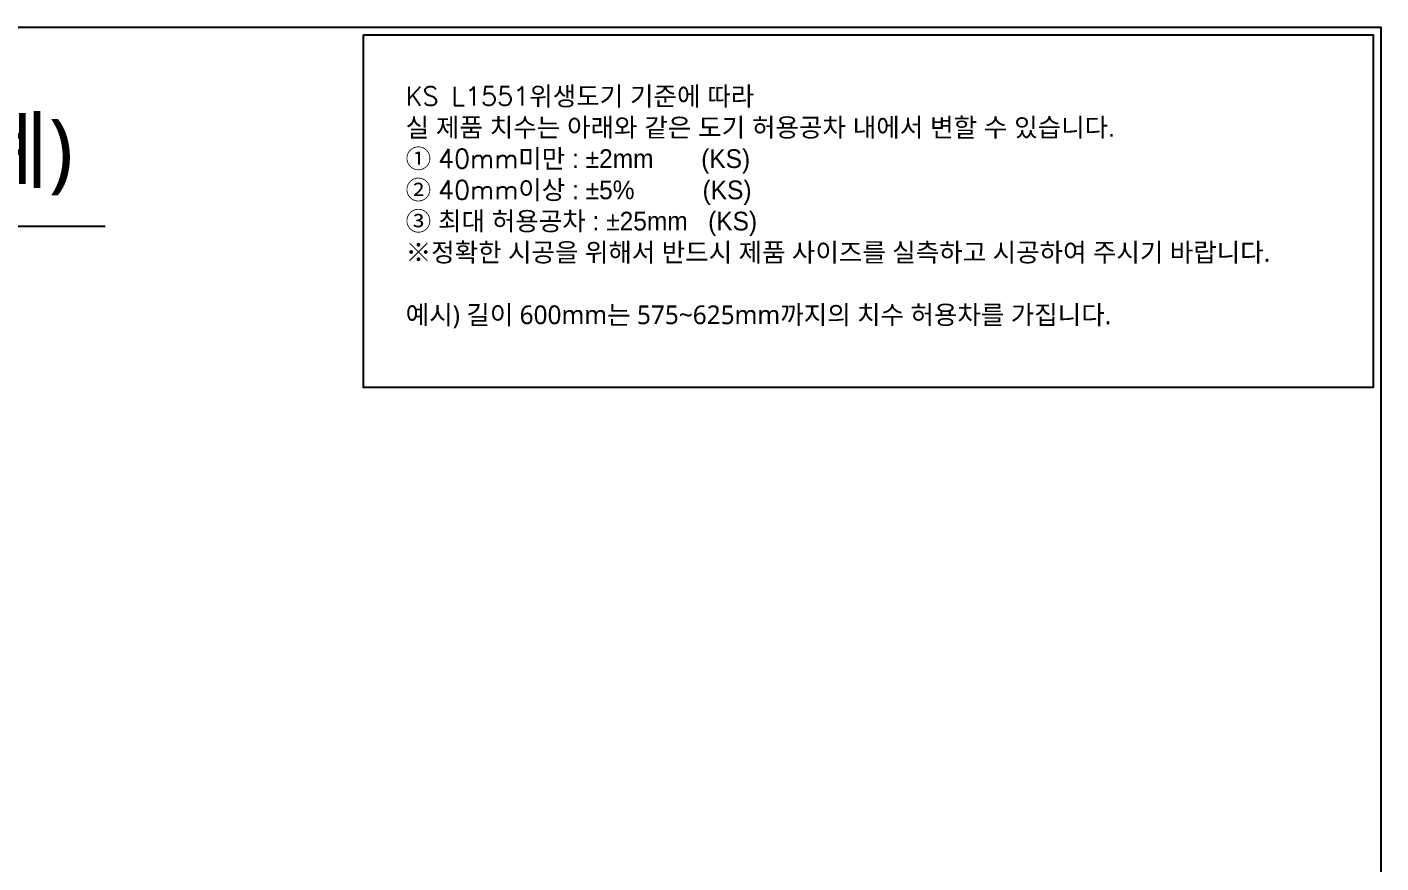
# Model space of a CAD drawing. Extents: x -37 to 6627, y -242 to 2286.
# Drawn here: x 1060 to 2795, y 1215 to 2286 of the extents above; entities that cross this region are included whole.
import ezdxf
from ezdxf.lldxf.tags import DXFTag

# ---------------------------------------------------------------- set-up
doc = ezdxf.new("R2010")
doc.units = 0
doc.header["$LTSCALE"] = 20
doc.header["$MEASUREMENT"] = 0
doc.layers.get('0').update_dxf_attribs({"linetype": 'CONTINUOUS'})
for name, color, linetype in [('2', 2, 'CONTINUOUS'), ('3', 3, 'CONTINUOUS'), ('6', 6, 'CONTINUOUS')]:
    doc.layers.add(name, color=color, linetype=linetype)
doc.styles.add('GHS', font='romans', dxfattribs={"bigfont": 'ghs'})
doc.styles.add('ROMANS', font='NanumGothic.ttf')
tags = doc.linetypes.add('DASHED', pattern=[0.75, 0.5, -0.25]).pattern_tags.tags
tags[6:7] = [DXFTag(74, 4), DXFTag(75, 0), DXFTag(340, '0'), DXFTag(46, 1.0), DXFTag(50, 0.0), DXFTag(44, 0.0), DXFTag(45, 0.0)]
tags[4:5] = [DXFTag(74, 4), DXFTag(75, 0), DXFTag(340, '0'), DXFTag(46, 1.0), DXFTag(50, 0.0), DXFTag(44, 0.0), DXFTag(45, 0.0)]

msp = doc.modelspace()

# ---------------------------------------------------------------- linework, layer by layer
at = {"layer": '3', "color": 7}
msp.add_lwpolyline([(159.62138, 2030.80157), (159.62138, 2286.17744), (2794.76377, 2286.17744), (2794.76377, -93.19843), (2041.97527, -93.19843)], dxfattribs=at)
at = {"layer": '3', "linetype": 'DASHED'}
msp.add_lwpolyline([(1490.88721, 2276.17744), (2784.76377, 2276.17744), (2784.76377, 1824.33088), (1490.88721, 1824.33088)], close=True, dxfattribs=at)
at = {"layer": '6'}
msp.add_lwpolyline([(1159.62138, 2030.80157), (159.62138, 2030.80157), (159.62138, -93.19843), (2041.97527, -93.19843), (2041.97527, 931.80157)], dxfattribs=at)

# ---------------------------------------------------------------- texts
at = {"insert": (201.66075, 2168.46523), "char_height": 80, "width": 1334.514572, "attachment_point": 1, "style": 'GHS'}
msp.add_mtext('{\\fNanumGothic|b0|i0|c129|p50;DST\\fNanumGothic|b0|i0|c0|p50;-5000P\\fNanumGothic|b0|i0|c129|p50; (미개폐)}', dxfattribs=at)
at = {"layer": '2', "insert": (1544.80817, 2054.96053), "char_height": 24, "attachment_point": 4, "style": 'ROMANS'}
msp.add_mtext('{\\Fromans|c129;KS L1551\\fGulim|b0|i0|c129|p50;위생도기 기준에 따라 \\P실 제품 치수는 아래와 같은 도기 허용공차 내에서 변할 수 있습니다. \\Fromans|c129;\\P\\fGulim|b0|i0|c129|p50;① \\Fromans|c129;40mm\\fGulim|b0|i0|c129|p50;미만 : ±2mm       (KS)\\Fromans|c129; \\P\\fGulim|b0|i0|c129|p50;② \\Fromans|c129;40mm\\fGulim|b0|i0|c129|p50;이상 : ±5%          (KS)\\Fromans|c129;\\P\\fGulim|b0|i0|c129|p50;③ 최대 허용공차 : ±25mm   (KS)}\\P※정확한 시공을 위해서 반드시 제품 사이즈를 실측하고 시공하여 주시기 바랍니다.\\P\\P예시) 길이 600mm는 575~625mm까지의 치수 허용차를 가집니다.', dxfattribs=at)

doc.saveas('drawing.dxf')
